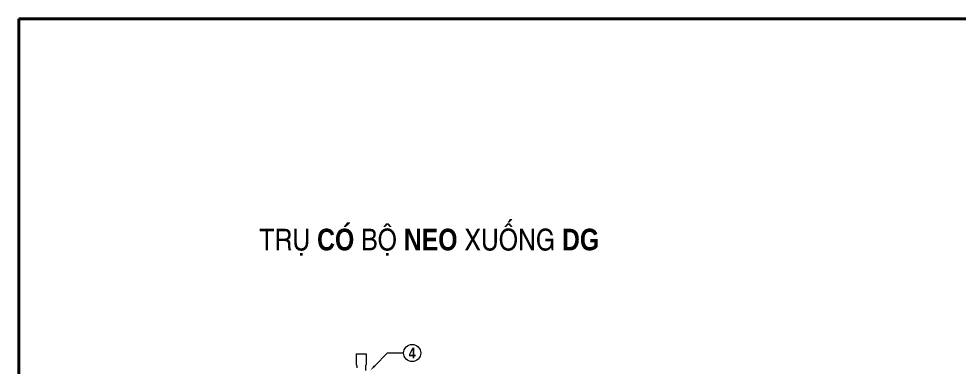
# Model space of a CAD drawing. Header units: millimetres. Extents: x 5654510 to 5731940, y 588357 to 647777.
# Drawn here: x 5682758 to 5687405, y 619087 to 620805 of the extents above; entities that cross this region are included whole.
import ezdxf

# ---------------------------------------------------------------- set-up
doc = ezdxf.new("R2010")
doc.units = ezdxf.units.MM
doc.header["$LTSCALE"] = 120
doc.header["$MEASUREMENT"] = 0
for name, color, linetype, lineweight in [('Duongchitiet', 3, 'Continuous', 25), ('Duongcoban', 4, 'Continuous', 30), ('Duongkichthuoc', 1, 'Continuous', 0)]:
    doc.layers.add(name, color=color, linetype=linetype, lineweight=lineweight)
doc.styles.get("Standard").update_dxf_attribs({"font": 'VHELVCN.TTF'})

msp = doc.modelspace()

# ---------------------------------------------------------------- linework, layer by layer
at = {"lineweight": 40}
msp.add_lwpolyline([(5682758.16, 620804.81), (5682758.16, 610617.12), (5697166.47, 610617.12), (5697166.47, 620804.81)], close=True, dxfattribs=at)
at = {"layer": 'Duongchitiet', "color": 0, "lineweight": 9}
for p, q in [((5684427.11, 619149.3), (5684426.8, 619094.22)), ((5684427.11, 619149.3), (5684476.07, 619149.3)), ((5684476.07, 619149.3), (5684476.39, 619094.22)), ((5684426.8, 619094.22), (5684429.84, 619091.14)), ((5684476.39, 619094.22), (5684473.34, 619091.14)), ((5684429.84, 619091.14), (5684429.77, 619078.9)), ((5684473.34, 619091.14), (5684473.48, 619066.66))]:
    msp.add_line(p, q, dxfattribs=at)
at = {"layer": 'Duongcoban', "color": 0, "lineweight": 9}
msp.add_circle((5684703.65, 619152.7), 42.3, dxfattribs=at)
at = {"layer": 'Duongkichthuoc', "color": 0, "lineweight": 9}
msp.add_lwpolyline([(5684518.02, 619088.3), (5684582.42, 619152.7), (5684661.35, 619152.7)], dxfattribs=at)
msp.add_solid([(5684521.63, 619084.69), (5684496.38, 619066.66), (5684514.41, 619091.91)], dxfattribs=at)

# ---------------------------------------------------------------- texts
at = {"color": 0, "lineweight": 9, "attachment_point": 5}
for s, insert, char_height, width in [('{\\fVNI-Helve-Condense|b1|i0|c0|p2;TRUÏ COÙ BOÄ NEO XUOÁNG DG}', (5684788.49, 619700.12), 107.1057, 3546.8599), ('{\\fVNI-Helve-Condense|b1|i0|c0|p2;4}', (5684703.65, 619152.7), 53.5528, 58.1673)]:
    msp.add_mtext(s, dxfattribs=dict(at, insert=insert, char_height=char_height, width=width))

doc.saveas('drawing.dxf')
